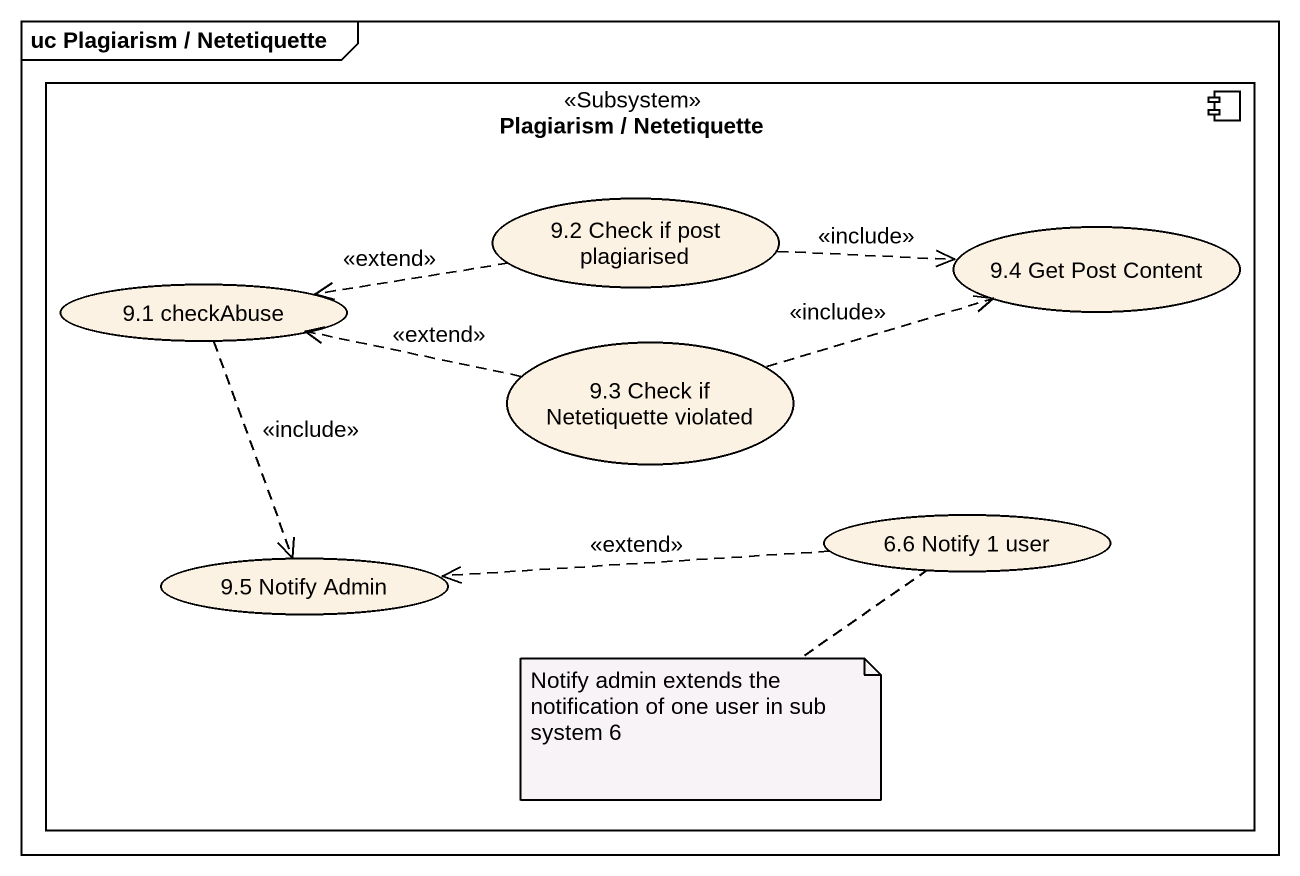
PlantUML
@startuml
mainframe uc Plagiarism / Netetiquette
component "Plagiarism / Netetiquette" as Plagiarism_Netetiquette <<Subsystem>> {
  usecase "9.2 Check if post plagiarised" as u9_2_Check_if_post
  usecase "9.4 Get Post Content" as u9_4_Get_Post_Content
  usecase "9.1 checkAbuse" as u9_1_checkAbuse
  usecase "9.3 Check if Netetiquette violated" as u9_3_Check_if_Netetiquette
  usecase "6.6 Notify 1 user" as u6_6_Notify_1_user
  usecase "9.5 Notify Admin" as u9_5_Notify_Admin
}
u9_2_Check_if_post .right.> u9_4_Get_Post_Content : <<include>>
u9_2_Check_if_post .left.> u9_1_checkAbuse : <<extend>>
u9_1_checkAbuse ..> u9_5_Notify_Admin : <<include>>
u9_3_Check_if_Netetiquette .right.> u9_4_Get_Post_Content : <<include>>
u9_3_Check_if_Netetiquette .left.> u9_1_checkAbuse : <<extend>>
u6_6_Notify_1_user .left.> u9_5_Notify_Admin : <<extend>>
note bottom of u6_6_Notify_1_user : Notify admin extends the notification of one user in sub system 6
@enduml
